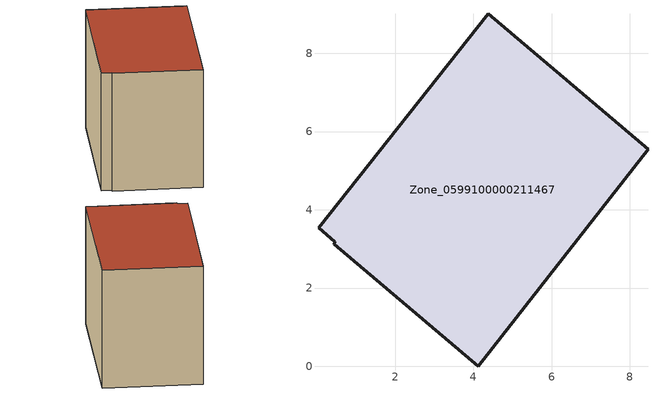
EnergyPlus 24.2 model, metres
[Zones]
Zone_0599100000211467
 floor ground (C_G): 0.46,3.18 0.04,3.54 4.38,9.01 8.46,5.54 4.12,0 0.44,3.12 z0
 wall outside (C_F): 8.46,5.54 4.38,9.01 0.04,3.54 0.46,3.18 0.44,3.12 4.12,0 8.46,5.54 z0:7.1
 roof outside (C_R): 0.04,3.54 0.46,3.18 0.44,3.12 4.12,0 8.46,5.54 4.38,9.01 z7.1
[BUILDING]
Pand.0599100000211467: North Axis=0; Terrain=City; Loads Convergence Tolerance Value=0.04; Temperature Convergence Tolerance Value=0.4; Solar Distribution=FullExterior; Maximum Number of Warmup Days=25; Minimum Number of Warmup Days=1
[Site:Location]
Rotterdam.The.Hague.AP_ZH_NLD Design_Conditions: Latitude=51.96; Longitude=4.45; Time Zone=1; Elevation=-4.5
[SITE:GROUNDTEMPERATURE:BUILDINGSURFACE]
18, 18, 18, 18, 18, 18, 18, 18, 18, 18, 18, 18
[MATERIAL] Thermal Absorptance=0.9; Solar Absorptance=0.7; Visible Absorptance=0.7
Name | Roughness | Thickness | Conductivity | Density | Specific Heat
G.TI.1946 | MediumSmooth | 0.15 | 1 | 540 | 1210
F.TI.1946 | Rough | 0.3 | 0.857143 | 1920 | 840
R.TI.1946 | MediumRough | 0.2 | 0.1 | 1500 | 1000
[CONSTRUCTION]
C_G: G.TI.1946
C_F: F.TI.1946
C_R: R.TI.1946
[ZONE]
Zone_0599100000211467: Type=1; Multiplier=1; Ceiling Height=Autocalculate; Volume=Autocalculate; Floor Area=autocalculate; Part of Total Floor Area=Yes
[ZONEINFILTRATION:DESIGNFLOWRATE]
Infil_Zone_0599100000211467: Zone or ZoneList or Space or SpaceList=Zone_0599100000211467; Schedule=AlwaysOn; Design Flow Rate Calculation Method=Flow/Area; Flow Rate per Floor Area=0.003; Constant Term Coefficient=1; Temperature Term Coefficient=0; Velocity Term Coefficient=0; Velocity Squared Term Coefficient=0
[HVACTEMPLATE:ZONE:IDEALLOADSAIRSYSTEM]
Zone_0599100000211467: Maximum Heating Supply Air Temperature=50; Minimum Cooling Supply Air Temperature=13; Maximum Heating Supply Air Humidity Ratio=0.0156; Minimum Cooling Supply Air Humidity Ratio=0.0077; Heating Limit=NoLimit; Cooling Limit=NoLimit; Dehumidification Control Type=ConstantSensibleHeatRatio; Cooling Sensible Heat Ratio=0.7; Dehumidification Setpoint=60; Humidification Control Type=None; Humidification Setpoint=30; Outdoor Air Method=None; Outdoor Air Flow Rate per Person=0.00944; Outdoor Air Flow Rate per Zone Floor Area=0; Outdoor Air Flow Rate per Zone=0; Demand Controlled Ventilation Type=None; Outdoor Air Economizer Type=NoEconomizer; Heat Recovery Type=None; Sensible Heat Recovery Effectiveness=0.7; Latent Heat Recovery Effectiveness=0.65
[ZONECONTROL:THERMOSTAT]
ThermostatControl_Zone_0599100000211467: Zone or ZoneList=Zone_0599100000211467; Control Type Schedule=DualSetpointControlType; Control 1=Thermostat_Zone_0599100000211467; Temperature Difference Between Cutout And Setpoint=0
[THERMOSTATSETPOINT:DUALSETPOINT]
Thermostat_Zone_0599100000211467: Heating Setpoint Temperature Schedule=HeatingSetpoint_Zone_0599100000211467; Cooling Setpoint Temperature Schedule=CoolingSetpoint_Zone_0599100000211467
[SCHEDULE:COMPACT]
HeatingSetpoint_Zone_0599100000211467: Through: 12/31, For: AllDays, Until: 24:00, 21
CoolingSetpoint_Zone_0599100000211467: Through: 12/31, For: AllDays, Until: 24:00, 24
DualSetpointControlType: Through: 12/31, For: AllDays, Until: 24:00, 4
AlwaysOn: Through: 12/31, For: AllDays, Until: 24:00, 1
